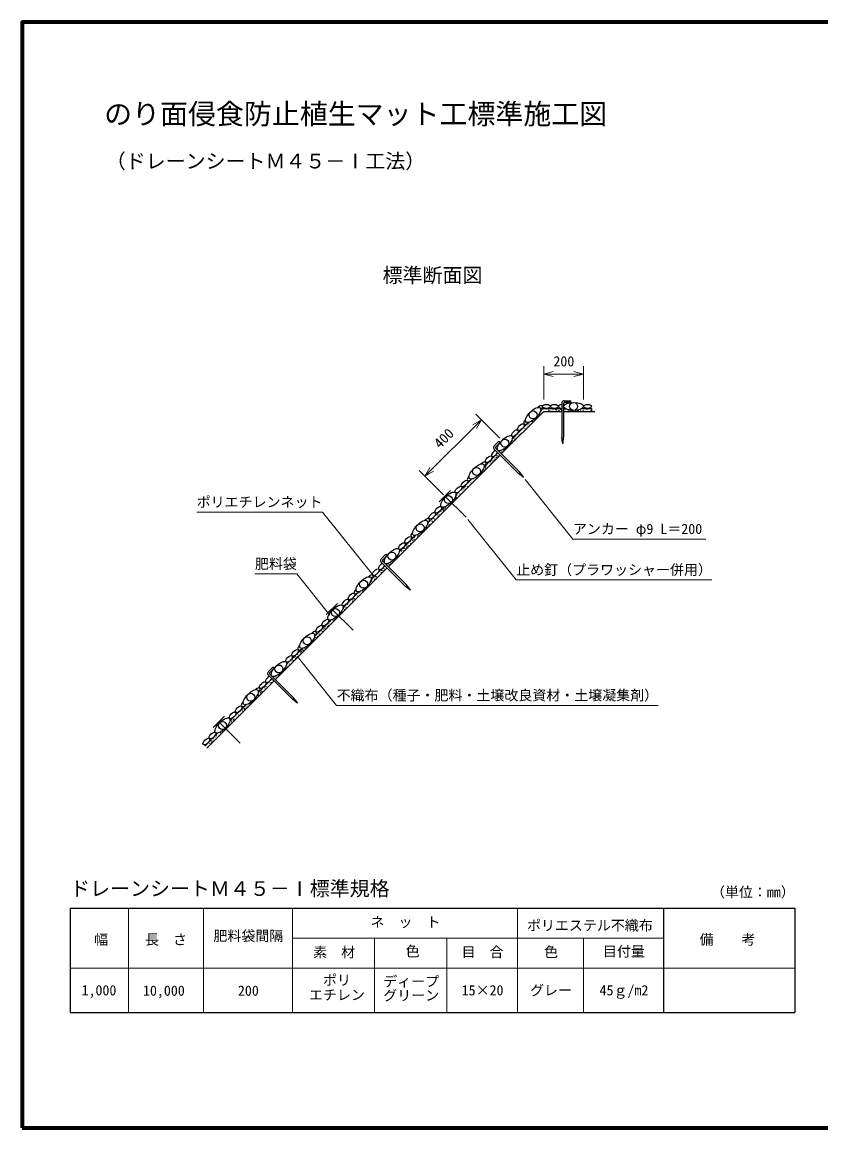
# Model space of a CAD drawing. Units: millimetres, scale not verified. Extents: x 200 to 8200, y 200 to 5838.
# Drawn here: x 200 to 4200, y 200 to 5740 of the extents above; entities that cross this region are included whole.
import ezdxf
from ezdxf.enums import TextEntityAlignment as Align

# ---------------------------------------------------------------- set-up
doc = ezdxf.new("R2010")
doc.units = ezdxf.units.MM
doc.header["$LTSCALE"] = 20
for name, color, linetype in [('C-MTR', 5, 'Continuous'), ('C-MTR-TXT', 5, 'Continuous'), ('C-TTL-TXT', 7, 'Continuous')]:
    doc.layers.add(name, color=color, linetype=linetype)
for name, color, linetype, lineweight in [('C-MTR-FRAM', 5, 'Continuous', 25), ('C-MTR-LINE', 5, 'Continuous', 13), ('C-STR', 7, 'Continuous', 25), ('C-STR-DIM', 1, 'Continuous', 13), ('C-STR-HTXT', 1, 'Continuous', 13), ('C-TTL', 2, 'Continuous', 70)]:
    doc.layers.add(name, color=color, linetype=linetype, lineweight=lineweight)
doc.styles.add('ＭＳ ゴシック', font='')
doc.styles.get('ＭＳ ゴシック').set_extended_font_data('MS Gothic')

msp = doc.modelspace()

# ---------------------------------------------------------------- linework, layer by layer
at = {"layer": 'C-MTR-FRAM'}
for p, q in [((440.41, 1300.35), (440.41, 777.35)), ((440.41, 1300.35), (4069.62, 1300.35)), ((3411.29, 1300.35), (3411.29, 777.35)), ((4069.62, 1300.35), (4069.62, 777.35)), ((440.41, 777.35), (4069.62, 777.35))]:
    msp.add_line(p, q, dxfattribs=at)
at = {"layer": 'C-MTR-LINE'}
for p, q in [((732.11, 1300.35), (732.11, 777.35)), ((1108.03, 1300.35), (1108.03, 777.35)), ((1553.32, 1300.35), (1553.32, 777.35)), ((2680.97, 1300.35), (2680.97, 777.35)), ((1553.32, 1150.35), (3411.29, 1150.35)), ((1964.78, 1150.35), (1964.78, 777.35)), ((2326.27, 1150.35), (2326.27, 777.35)), ((3012.06, 1150.35), (3012.06, 777.35)), ((440.41, 1000.35), (4069.62, 1000.35))]:
    msp.add_line(p, q, dxfattribs=at)
at = {"layer": 'C-STR'}
for p, q in [((2902.89, 3834.32), (2902.89, 3659.22)), ((2911.89, 3829.22), (2911.89, 3659.22)), ((2914.41, 3843.2), (2947.36, 3843.2)), ((2947.36, 3834.2), (2917.3, 3834.2)), ((2947.36, 3834.2), (2947.36, 3843.2)), ((2599.76, 3577.42), (2811.89, 3789.55)), ((2710.22, 3687.88), (2811.89, 3789.55)), ((2796.55, 3795.42), (2805.68, 3804.55)), ((2805.68, 3804.55), (2902.89, 3804.55)), ((2811.89, 3789.55), (2902.89, 3789.55)), ((2911.89, 3804.55), (2918.59, 3804.55)), ((2911.89, 3789.55), (3068.28, 3789.55)), ((3005.19, 3804.55), (3051.89, 3804.55)), ((3051.89, 3804.55), (3051.89, 3789.55)), ((2655.13, 3654), (2735.31, 3734.18)), ((2905.89, 3634.22), (2902.89, 3659.22)), ((2908.89, 3634.22), (2911.89, 3659.22)), ((2561.83, 3602.4), (2685.69, 3478.62)), ((2563.69, 3616.83), (2586.98, 3640.13)), ((2571.8, 3605.16), (2692.05, 3484.99)), ((2593.35, 3633.77), (2572.1, 3612.51)), ((2593.35, 3633.77), (2586.98, 3640.13)), ((2905.89, 3634.22), (2907.39, 3629.22)), ((2907.39, 3629.22), (2908.89, 3634.22)), ((2034.08, 3011.73), (2593.3, 3570.96)), ((2513.71, 3512.58), (2582.69, 3581.56)), ((2589.15, 3588.03), (2593.89, 3592.76)), ((2372.29, 3371.16), (2452.47, 3451.34)), ((2705.49, 3463.07), (2685.69, 3478.62)), ((2707.61, 3465.19), (2692.05, 3484.99)), ((2705.49, 3463.07), (2710.09, 3460.6)), ((2710.09, 3460.6), (2707.61, 3465.19)), ((2345.2, 3393.57), (2288.63, 3337)), ((2422.98, 3259.22), (2316.92, 3365.29)), ((2230.86, 3229.74), (2311.05, 3309.92)), ((2089.44, 3088.31), (2169.63, 3168.5)), ((1998.01, 3051.14), (2021.3, 3074.45)), ((2027.66, 3068.08), (2006.42, 3046.82)), ((2027.66, 3068.08), (2021.3, 3074.45)), ((1468.39, 2446.05), (2027.61, 3005.27)), ((1948.02, 2946.89), (2017, 3015.87)), ((1996.15, 3036.72), (2120, 2912.94)), ((2006.12, 3039.48), (2126.36, 2919.3)), ((2023.47, 3022.34), (2028.21, 3027.08)), ((1806.6, 2805.47), (1886.78, 2885.66)), ((2139.8, 2897.39), (2120, 2912.94)), ((2141.92, 2899.51), (2126.36, 2919.3)), ((2139.8, 2897.39), (2144.4, 2894.91)), ((2144.4, 2894.91), (2141.92, 2899.51)), ((1779.52, 2827.89), (1722.95, 2771.32)), ((1857.3, 2693.54), (1751.23, 2799.6)), ((1665.18, 2664.05), (1745.36, 2744.24)), ((1523.76, 2522.63), (1603.94, 2602.81)), ((1432.32, 2485.46), (1455.61, 2508.76)), ((1461.98, 2502.4), (1440.73, 2481.14)), ((1461.98, 2502.4), (1455.61, 2508.76)), ((1124.94, 2102.6), (1461.93, 2439.59)), ((1382.34, 2381.21), (1451.32, 2450.19)), ((1430.46, 2471.03), (1554.31, 2347.25)), ((1440.43, 2473.79), (1560.68, 2353.62)), ((1457.78, 2456.66), (1462.52, 2461.39)), ((1574.12, 2331.7), (1554.31, 2347.25)), ((1576.24, 2333.82), (1560.68, 2353.62)), ((1574.12, 2331.7), (1578.72, 2329.23)), ((1578.72, 2329.23), (1576.24, 2333.82)), ((1240.91, 2239.79), (1321.1, 2319.97)), ((1213.83, 2262.2), (1157.26, 2205.63)), ((1291.61, 2127.85), (1185.55, 2233.92)), ((1114.33, 2113.2), (1179.68, 2178.55))]:
    msp.add_line(p, q, dxfattribs=at)
at = {"layer": 'C-STR', "color": 3}
for centre, radius in [((2961.89, 3814.55), 20), ((2758.86, 3771.87), 20), ((2617.44, 3630.45), 20), ((2476.02, 3489.03), 20), ((2334.6, 3347.61), 20), ((2193.17, 3206.19), 20), ((2218.54, 3201.72), 0.3), ((2051.75, 3064.77), 20), ((1910.33, 2923.35), 20), ((1768.91, 2781.92), 20), ((1627.49, 2640.5), 20), ((1486.07, 2499.08), 20), ((1344.65, 2357.66), 20), ((1203.22, 2216.24), 20)]:
    msp.add_circle(centre, radius, dxfattribs=at)
at = {"layer": 'C-STR'}
for centre in [(2783.83, 3768.96), (2792.09, 3781.54), (2792.1, 3773.66), (2799.47, 3782.64), (2801.54, 3794.17), (2806.26, 3802.57), (2811.08, 3799.11), (2811.42, 3792.99), (2818.79, 3801.97), (2829.48, 3792.31), (2835.05, 3797.89), (2841.04, 3793.45), (2849.23, 3794.17), (2853.96, 3802.57), (2858.78, 3799.11), (2859.12, 3792.99), (2866.49, 3801.97), (2870.46, 3800.12), (2875.28, 3796.65), (2875.62, 3790.53), (2882.75, 3797.89), (2888.74, 3793.45), (2895.03, 3801.7), (2899.85, 3798.23), (2900.19, 3792.11), (2918.99, 3800.14), (2922.9, 3793.85), (2935.67, 3794.83), (2944.84, 3792.31), (2956.4, 3793.45), (2972.17, 3792.31), (2983.73, 3793.45), (2997.26, 3793.85), (3004.32, 3800.79), (3010.03, 3794.83), (3019.33, 3794.17), (3024.05, 3802.57), (3028.87, 3799.11), (3029.21, 3792.99), (3036.58, 3801.97), (3047.27, 3792.31), (2715.69, 3712), (2727.57, 3721.31), (2728.88, 3714.01), (2731, 3711.85), (2737.14, 3726.6), (2737.15, 3718.71), (2744.52, 3727.69), (2756.47, 3738.04), (2763.84, 3747.02), (2773.13, 3756.87), (2781.2, 3762.06), (2664.93, 3661.25), (2670.66, 3666.12), (2672.31, 3657.44), (2675.5, 3656.35), (2679.19, 3662.37), (2681.27, 3673.9), (2685.99, 3682.3), (2688.48, 3672.22), (2696.55, 3677.41), (2699.18, 3684.31), (2700.36, 3695.82), (2708.89, 3692.07), (2710.96, 3703.6), (2718.18, 3701.92), (2726.25, 3707.11), (2620.55, 3601.4), (2623.18, 3608.31), (2631.45, 3613.01), (2638.81, 3621.99), (2650.43, 3638.46), (2650.77, 3632.33), (2658.14, 3641.31), (2660.21, 3652.85), (2667.42, 3651.16), (2555.04, 3551.35), (2565.6, 3546.46), (2566.92, 3560.66), (2568.23, 3553.36), (2576.49, 3565.94), (2576.5, 3558.06), (2580.49, 3576.8), (2582.98, 3566.72), (2591.05, 3571.91), (2595.48, 3583.51), (2603.19, 3586.36), (2612.47, 3596.21), (2510.65, 3491.51), (2511.97, 3505.71), (2513.28, 3498.41), (2521.54, 3510.99), (2521.55, 3503.11), (2522.31, 3517.57), (2528.92, 3512.09), (2530.99, 3523.62), (2535.71, 3532.02), (2540.53, 3528.56), (2540.87, 3522.43), (2542.88, 3537.66), (2548.24, 3531.42), (2550.31, 3542.95), (2557.52, 3541.27), (2445.14, 3441.45), (2455.7, 3436.56), (2457.02, 3450.76), (2458.33, 3443.46), (2466.59, 3456.04), (2466.6, 3448.16), (2473.97, 3457.14), (2485.92, 3467.49), (2493.29, 3476.47), (2502.58, 3486.32), (2390.19, 3386.5), (2400.75, 3381.61), (2402.07, 3395.81), (2403.38, 3388.51), (2411.64, 3401.1), (2411.65, 3393.21), (2413, 3407.63), (2419.02, 3402.19), (2421.09, 3413.72), (2425.81, 3422.12), (2430.63, 3418.66), (2430.97, 3412.54), (2434.22, 3428.46), (2438.34, 3421.52), (2440.41, 3433.05), (2447.63, 3431.37), (2345.8, 3326.66), (2356.7, 3338.26), (2364.07, 3347.24), (2369.42, 3355.75), (2371.71, 3353.46), (2375.69, 3363.71), (2376.02, 3357.59), (2377.96, 3371.79), (2383.39, 3366.57), (2385.46, 3378.1), (2392.68, 3376.42), (2282.63, 3276.7), (2290.85, 3271.71), (2291.94, 3286.02), (2293.48, 3278.61), (2297.59, 3289.49), (2301.74, 3291.2), (2301.75, 3283.31), (2306.13, 3299.58), (2309.12, 3292.29), (2311.19, 3303.83), (2312.49, 3299.27), (2320.74, 3308.76), (2321.08, 3302.64), (2328.44, 3311.62), (2337.73, 3321.47), (2235.9, 3216.76), (2237.23, 3230.97), (2238.53, 3223.66), (2246.79, 3236.25), (2246.8, 3228.36), (2252.25, 3245.77), (2254.17, 3237.34), (2259.52, 3254.15), (2266.13, 3247.69), (2266.97, 3257.88), (2273.49, 3256.67), (2273.87, 3266.64), (2279.65, 3261.41), (2282.78, 3266.52), (2165.67, 3158.3), (2170.39, 3166.7), (2180.96, 3161.81), (2183.59, 3168.71), (2191.85, 3173.41), (2199.22, 3182.39), (2211.18, 3192.74), (2227.83, 3211.57), (2110.72, 3103.35), (2115.44, 3111.75), (2126.01, 3106.86), (2127.33, 3121.07), (2128.64, 3113.76), (2136.9, 3126.35), (2136.9, 3118.46), (2144.27, 3127.45), (2146.34, 3138.98), (2151.07, 3147.38), (2155.89, 3143.91), (2156.23, 3137.79), (2163.6, 3146.77), (2172.88, 3156.62), (2065.89, 3049.07), (2071.06, 3051.91), (2073.69, 3058.81), (2077.85, 3059.41), (2081.95, 3063.52), (2085.22, 3068.39), (2089.32, 3072.5), (2091.39, 3084.03), (2096.12, 3092.43), (2100.94, 3088.96), (2101.28, 3082.84), (2108.65, 3091.82), (2117.93, 3101.67), (2000.82, 2993.46), (2005.54, 3001.86), (2008.03, 2991.77), (2011.68, 3001.62), (2016.11, 2996.96), (2016.65, 3011.27), (2025.37, 3006.22), (2032.34, 3024.98), (2034.37, 3017.55), (2039.55, 3023.3), (2045.99, 3034.02), (2047.63, 3028.49), (2050.26, 3035.39), (2058.53, 3040.09), (1945.87, 2938.51), (1950.59, 2946.91), (1953.08, 2936.82), (1961.16, 2942.01), (1962.48, 2956.22), (1963.79, 2948.91), (1972.05, 2961.5), (1972.05, 2953.62), (1979.42, 2962.6), (1981.49, 2974.13), (1986.22, 2982.53), (1991.04, 2979.07), (1991.38, 2972.94), (1998.75, 2981.92), (1889.49, 2883.23), (1899.06, 2888.51), (1899.07, 2880.63), (1906.43, 2889.61), (1918.39, 2899.95), (1925.76, 2908.93), (1935.04, 2918.78), (1943.12, 2923.98), (1945.75, 2930.88), (1835.97, 2828.61), (1840.7, 2837.01), (1843.18, 2826.92), (1851.26, 2832.11), (1852.58, 2846.32), (1853.89, 2839.02), (1862.15, 2851.6), (1862.16, 2843.72), (1866.1, 2860.23), (1869.52, 2852.7), (1872.88, 2865.52), (1877.61, 2873.92), (1880.1, 2863.84), (1882.99, 2878.62), (1888.17, 2869.03), (1890.8, 2875.93), (1788.24, 2771.98), (1796.31, 2777.17), (1798.94, 2784.07), (1807.2, 2796.65), (1807.21, 2788.77), (1810.19, 2803.71), (1814.57, 2797.75), (1816.65, 2809.28), (1820.75, 2803.71), (1821.37, 2817.68), (1826.19, 2814.22), (1826.53, 2808.09), (1830.22, 2824.21), (1833.9, 2817.07), (1720.06, 2714.74), (1726.07, 2718.71), (1730.8, 2727.11), (1733.29, 2717.03), (1736.85, 2728.38), (1741.36, 2722.22), (1742.68, 2736.42), (1743.99, 2729.12), (1752.25, 2741.7), (1752.26, 2733.82), (1759.63, 2742.8), (1764.91, 2748.22), (1771.58, 2753.15), (1778.95, 2762.13), (1666.62, 2658.94), (1671.12, 2663.76), (1675.85, 2672.16), (1678.34, 2662.08), (1682.35, 2673.99), (1686.41, 2667.27), (1687.73, 2681.47), (1689.04, 2674.17), (1697.3, 2686.75), (1697.31, 2678.87), (1700, 2693.52), (1704.68, 2687.85), (1706.75, 2699.38), (1710.87, 2694.04), (1711.47, 2707.78), (1716.29, 2704.32), (1716.63, 2698.2), (1724, 2707.18), (1728.21, 2712.02), (1623.39, 2607.13), (1631.46, 2612.32), (1637.47, 2618.73), (1642.36, 2623.92), (1649.73, 2632.9), (1661.34, 2649.37), (1661.68, 2643.25), (1669.05, 2652.23), (1671.02, 2657.51), (1554.7, 2548.71), (1562.2, 2555.7), (1568.44, 2552.18), (1569.84, 2562.94), (1576.51, 2557.37), (1577.86, 2570.96), (1587.4, 2576.86), (1587.41, 2568.97), (1591.4, 2584.68), (1594.78, 2577.95), (1596.85, 2589.49), (1599.6, 2585.11), (1601.57, 2597.89), (1606.4, 2594.42), (1606.73, 2588.3), (1609.36, 2601.69), (1614.1, 2597.28), (1617.36, 2602.86), (1513.49, 2497.23), (1521.56, 2502.42), (1522.89, 2516.63), (1524.19, 2509.32), (1532.45, 2521.91), (1532.46, 2514.02), (1539.83, 2523), (1541.9, 2534.54), (1551.45, 2539.47), (1551.79, 2533.35), (1559.15, 2542.33), (1449.17, 2443.4), (1452.42, 2439.34), (1459.68, 2440.54), (1467.94, 2461.68), (1469.25, 2454.37), (1477.51, 2459.07), (1484.88, 2468.05), (1496.84, 2478.4), (1504.2, 2487.38), (1390.23, 2383.44), (1396.16, 2381.93), (1396.38, 2389.01), (1401.1, 2397.41), (1403.59, 2387.33), (1411.67, 2392.52), (1412.99, 2406.73), (1414.3, 2399.42), (1422.55, 2412.01), (1422.56, 2404.12), (1429.93, 2413.1), (1432, 2424.64), (1436.73, 2433.04), (1441.55, 2429.57), (1441.89, 2423.45), (1449.26, 2432.43), (1344.38, 2327.39), (1348.64, 2332.38), (1356.72, 2337.57), (1367.61, 2349.18), (1374.98, 2358.16), (1381.28, 2368.23), (1386.6, 2374.62), (1386.94, 2368.5), (1394.31, 2377.48), (1286.48, 2279.11), (1291.2, 2287.52), (1293.69, 2277.43), (1301.77, 2282.62), (1303.09, 2296.83), (1304.4, 2289.52), (1312.66, 2302.11), (1312.66, 2294.23), (1320.03, 2303.21), (1321.28, 2309.7), (1322.1, 2314.74), (1331.65, 2319.67), (1331.99, 2313.55), (1339.36, 2322.53), (1238.74, 2222.48), (1246.82, 2227.67), (1248.14, 2241.88), (1249.45, 2234.57), (1257.71, 2247.16), (1257.71, 2239.28), (1265.08, 2248.26), (1267.15, 2259.79), (1271.88, 2268.19), (1276.7, 2264.73), (1277.04, 2258.6), (1284.41, 2267.58), (1174.18, 2165.97), (1181.3, 2177.62), (1183.79, 2167.53), (1191.87, 2172.72), (1194.5, 2179.63), (1202.76, 2184.33), (1210.13, 2193.31), (1222.09, 2203.65), (1229.46, 2212.63), (1126.35, 2122.67), (1128.84, 2112.58), (1136.92, 2117.77), (1138.24, 2131.98), (1139.55, 2124.68), (1147.81, 2137.26), (1147.82, 2129.38), (1155.18, 2138.36), (1157.26, 2149.89), (1165.61, 2158.33), (1167.14, 2148.7), (1175.3, 2159.45)]:
    msp.add_circle(centre, 0.3, dxfattribs=at)
for centre, radius, start, end in [((2914.57, 3831.08), 12.12, 90.74558, 164.52089), ((2916.89, 3829.22), 5, 85.32404, 180), ((2772.36, 3821.21), 35.21, 327.26574, 330.04312), ((2572.38, 3608.37), 12.12, 135.76262, 209.53793), ((2575.34, 3608.7), 5, 130.3409, 225.01704), ((2006.69, 3042.69), 12.12, 135.76262, 209.53793), ((2009.65, 3043.01), 5, 130.3409, 225.01704), ((1441.01, 2477), 12.12, 135.76262, 209.53793), ((1443.97, 2477.33), 5, 130.3409, 225.01704), ((1121.63, 2114.27), 0.3, 45, 176.71332), ((1121.63, 2114.27), 0.3, 273.28668, 45)]:
    msp.add_arc(centre, radius, start, end, dxfattribs=at)
for centre, major_axis, ratio in [((2825.89, 3814.55), (20, 0), 0.5), ((2865.89, 3814.55), (20, 0), 0.5), ((2961.89, 3814.55), (50, 0), 0.4), ((3031.89, 3814.55), (20, 0), 0.5), ((2758.86, 3771.87), (35.36, 35.36), 0.4), ((2698.25, 3711.26), (15.15, 15.15), 0.466584), ((2617.44, 3630.45), (35.36, 35.36), 0.4), ((2667.95, 3680.96), (15.15, 15.15), 0.466667), ((2536.63, 3549.64), (15.15, 15.15), 0.466667), ((2476.02, 3489.03), (35.36, 35.36), 0.4), ((2415.41, 3428.42), (15.15, 15.15), 0.466667), ((2334.6, 3347.61), (35.36, 35.36), 0.4), ((2385.11, 3398.12), (15.15, 15.15), 0.466667), ((2253.79, 3266.8), (15.15, 15.15), 0.466667), ((2284.09, 3297.11), (15.15, 15.15), 0.466667), ((2193.17, 3206.19), (35.36, 35.36), 0.4), ((2132.57, 3145.58), (15.15, 15.15), 0.466667), ((2051.75, 3064.77), (35.36, 35.36), 0.4), ((2102.27, 3115.28), (15.15, 15.15), 0.466667), ((1970.94, 2983.96), (15.15, 15.15), 0.466667), ((1910.33, 2923.35), (35.36, 35.36), 0.4), ((1849.72, 2862.74), (15.15, 15.15), 0.466667), ((1819.49, 2832.36), (15.15, 15.15), 0.466667), ((1768.91, 2781.92), (35.36, 35.36), 0.4), ((1688.1, 2701.11), (15.15, 15.15), 0.466667), ((1718.4, 2731.42), (15.15, 15.15), 0.466667), ((1627.49, 2640.5), (35.36, 35.36), 0.4), ((1536.58, 2549.59), (15.15, 15.15), 0.466667), ((1566.88, 2579.89), (15.15, 15.15), 0.466667), ((1486.07, 2499.08), (35.36, 35.36), 0.4), ((1344.65, 2357.66), (35.36, 35.36), 0.4), ((1405.26, 2418.28), (15.15, 15.15), 0.466667), ((1253.73, 2266.75), (15.15, 15.15), 0.466667), ((1253.73, 2266.75), (15.15, 15.15), 0.466667), ((1284.03, 2297.05), (15.15, 15.15), 0.466667), ((1284.03, 2297.05), (15.15, 15.15), 0.466667), ((1203.22, 2216.24), (35.36, 35.36), 0.4), ((1152.71, 2165.73), (15.15, 15.15), 0.466667), ((1122.41, 2135.43), (15.15, 15.15), 0.466667)]:
    msp.add_ellipse(centre, major_axis=major_axis, ratio=ratio, dxfattribs=at)
for centre, major_axis, ratio, start_param, end_param in [((2905.85, 3814.55), (20, 0), 0.5, 1.7190829, 4.5641024), ((2905.85, 3814.55), (20, 0), 0.5, 1.0051981, 1.2637376), ((2790.17, 3803.19), (14.14, 14.14), 0.5, 4.6639847, 7.9023629), ((2905.85, 3814.55), (20, 0), 0.5, 5.0194477, 5.2779847), ((2727.54, 3740.56), (14.14, 14.14), 0.5, 1.5224109, 4.7607889), ((2566.92, 3579.94), (15.15, 15.15), 0.466667, 0.9601709, 5.323292), ((2566.92, 3579.94), (15.15, 15.15), 0.466667, 6.1691894, 6.3974588), ((2507.33, 3520.35), (14.14, 14.14), 0.5, 4.6639847, 7.9023629), ((2444.7, 3457.72), (14.14, 14.14), 0.5, 1.5224109, 4.7607889), ((2224.49, 3237.5), (14.14, 14.14), 0.5, 4.6639847, 7.9023629), ((2161.86, 3174.87), (14.14, 14.14), 0.5, 1.5224109, 4.7607889), ((2001.21, 3014.32), (15.15, 15.15), 0.466667, 0.9618545, 5.3216084), ((1941.65, 2954.66), (14.14, 14.14), 0.5, 4.6639847, 7.9023629), ((1879.02, 2892.03), (14.14, 14.14), 0.5, 1.5224109, 4.7607889), ((1658.8, 2671.82), (14.14, 14.14), 0.5, 4.6639847, 7.9023629), ((1596.17, 2609.19), (14.14, 14.14), 0.5, 1.5224109, 4.7607889), ((1435.56, 2448.58), (15.15, 15.15), 0.466667, 0.9610637, 5.3223992), ((1375.96, 2388.98), (14.14, 14.14), 0.5, 4.6639847, 7.9023629), ((1313.33, 2326.35), (14.14, 14.14), 0.5, 1.5224109, 4.7607889)]:
    msp.add_ellipse(centre, major_axis=major_axis, ratio=ratio, start_param=start_param, end_param=end_param, dxfattribs=at)
at = {"layer": 'C-STR-DIM'}
for p, q in [((2811.89, 3849.55), (2811.89, 4016.69)), ((2811.89, 3976.69), (2860.19, 3989.63)), ((3011.89, 3976.69), (2963.6, 3989.63)), ((3011.89, 3849.55), (3011.89, 4016.69)), ((2811.89, 3976.69), (3011.89, 3976.69)), ((2811.89, 3976.69), (2860.19, 3963.75)), ((3011.89, 3976.69), (2963.6, 3963.75)), ((2592.69, 3655.2), (2471.6, 3776.29)), ((2217.04, 3465.17), (2499.88, 3748.01)), ((2499.88, 3748.01), (2456.58, 3723.01)), ((2499.88, 3748.01), (2474.88, 3704.71)), ((2309.85, 3372.36), (2188.75, 3493.45)), ((2217.04, 3465.17), (2242.04, 3508.47)), ((2217.04, 3465.17), (2260.34, 3490.17))]:
    msp.add_line(p, q, dxfattribs=at)
at = {"layer": 'C-STR-HTXT'}
for p, q in [((2719.21, 3448.36), (2958.23, 3149.87)), ((1074.23, 3284.75), (1704.23, 3284.75)), ((1704.23, 3284.75), (1955.71, 2970.71)), ((2432.36, 3247.51), (2674.46, 2945.18)), ((2958.23, 3149.87), (3623.23, 3149.87)), ((1365.81, 2975.16), (1575.81, 2975.16)), ((1575.81, 2975.16), (1741.52, 2768.23)), ((2674.46, 2945.18), (3654.46, 2945.18)), ((1577.89, 2562.66), (1775.09, 2316.39)), ((1775.09, 2316.39), (3385.09, 2316.39))]:
    msp.add_line(p, q, dxfattribs=at)
at = {"layer": 'C-TTL'}
msp.add_lwpolyline([(200, 200), (8200, 200), (8200, 5740), (200, 5740)], close=True, dxfattribs=at)

# ---------------------------------------------------------------- texts
at = {"layer": 'C-MTR', "style": 'ＭＳ ゴシック'}
msp.add_text('ドレーンシートＭ４５－Ⅰ標準規格', height=73.31, dxfattribs=at).set_placement((440.41, 1340.35), align=Align.BOTTOM_LEFT)
at = {"layer": 'C-MTR-TXT', "style": 'ＭＳ ゴシック'}
msp.add_text('（単位：mm）', height=51.32, dxfattribs=at).set_placement((3649.62, 1340.35), align=Align.BOTTOM_LEFT)
for s, p in [('ネ\u3000ッ\u3000ト', (2119.64, 1190.35)), ('肥料袋間隔', (1333, 1121.35)), ('素\u3000材', (1762.53, 1039.35)), ('色', (2155.53, 1043.49)), ('目\u3000合', (2505.86, 1040.35)), ('色', (2848.63, 1040.35)), ('目付量', (3213.44, 1043.49)), ('ポリ', (1776.73, 899.35)), ('エチレン', (1776.73, 825.35))]:
    msp.add_text(s, height=51.32, dxfattribs=at).set_placement(p, align=Align.BOTTOM_CENTER)
for s, p in [('ポリエステル不織布', (3043.26, 1214.43)), ('幅', (595.58, 1143.76)), ('長\u3000さ', (920.7, 1143.76)), ('備\u3000\u3000考', (3732.52, 1143.76)), ('1,000', (584.78, 889.55)), ('10,000', (909.9, 887.75)), ('200', (1333, 887.75)), ('15×20', (2505.86, 889.55)), ('グレー', (2848.63, 889.55)), ('45ｇ/m2', (3213.92, 889.55))]:
    msp.add_text(s, height=51.32, dxfattribs=at).set_placement(p, align=Align.MIDDLE_CENTER)
for s, p in [('ディープ', (2008.3, 959.55)), ('グリーン', (2008.3, 889.55))]:
    msp.add_text(s, height=51.32, dxfattribs=at).set_placement(p, align=Align.TOP_LEFT)
at = {"layer": 'C-STR-DIM', "color": 7, "style": 'ＭＳ ゴシック'}
msp.add_text('200', height=51.32, dxfattribs=at).set_placement((2860.47, 3999.66), align=Align.BOTTOM_LEFT)
msp.add_text('400', height=51.32, rotation=45, dxfattribs=at).set_placement((2303.73, 3589.05), align=Align.BOTTOM_LEFT)
at = {"layer": 'C-STR-HTXT', "color": 7, "style": 'ＭＳ ゴシック'}
for s, p in [('ポリエチレンネット', (1074.23, 3294.75)), ('アンカー φ9 L＝200', (2958.23, 3159.87)), ('肥料袋', (1365.81, 2985.16)), ('止め釘（プラワッシャー併用）', (2674.46, 2955.18)), ('不織布（種子・肥料・土壌改良資材・土壌凝集剤）', (1775.09, 2326.39))]:
    msp.add_text(s, height=51.32, dxfattribs=at).set_placement(p, align=Align.BOTTOM_LEFT)
at = {"layer": 'C-TTL-TXT', "color": 3, "style": 'ＭＳ ゴシック'}
for s, height, p in [('のり面侵食防止植生マット工標準施工図', 102.6, (610.78, 5197.92)), ('（ドレーンシートＭ４５－Ⅰ工法）', 73.31, (618.78, 4984.92))]:
    msp.add_text(s, height=height, dxfattribs=at).set_placement(p, align=Align.BOTTOM_LEFT)
at = {"layer": 'C-TTL-TXT', "style": 'ＭＳ ゴシック'}
msp.add_text('標準断面図', height=73.31, dxfattribs=at).set_placement((2005.01, 4508.43), align=Align.TOP_LEFT)

doc.saveas('drawing.dxf')
